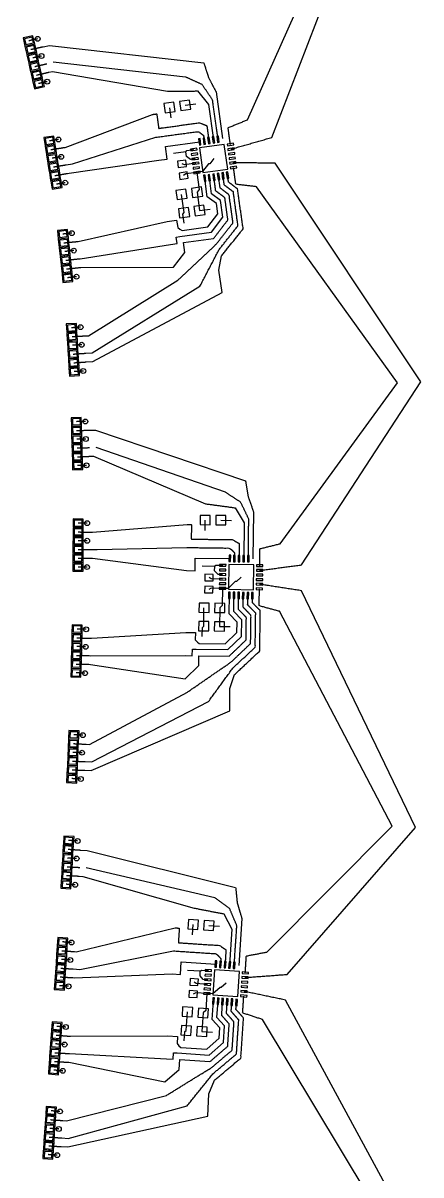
# Model space of a CAD drawing. Header units: millimetres. Extents: x 205 to 336, y 438 to 916.
# Drawn here: x 213.1 to 256.2, y 559.9 to 684.7 of the extents above; entities that cross this region are included whole.
import ezdxf

# ---------------------------------------------------------------- set-up
doc = ezdxf.new("R2010")
doc.units = ezdxf.units.MM
doc.header["$MEASUREMENT"] = 0
doc.layers.add('1_top copper', color=18, linetype='Continuous', true_color=0x000000)

msp = doc.modelspace()

# ---------------------------------------------------------------- linework, layer by layer
at = {"layer": '1_top copper'}
for p, q in [((237.4, 674.22), (245.69, 692.74)), ((240.03, 672.3), (248.15, 693.35)), ((215.26, 682.13), (215.95, 682.28)), ((215.95, 682.28), (232.67, 680.39)), ((230.7, 678.85), (216.36, 680.45)), ((215.88, 679.37), (216.27, 679.46)), ((216.27, 679.46), (228.73, 677.31)), ((217.65, 671.23), (227.12, 674.8)), ((218.44, 669.45), (227.46, 672.32)), ((217.45, 671.2), (217.65, 671.23)), ((217.75, 669.34), (218.44, 669.45)), ((218.09, 668.44), (227.79, 669.84)), ((256.19, 645.83), (240.41, 669.53)), ((217.89, 668.41), (218.09, 668.44)), ((253.66, 645.72), (238.39, 666.97)), ((219.06, 661.04), (228.71, 663.2)), ((218.86, 661.02), (219.06, 661.04)), ((219.26, 659.17), (229.05, 660.72)), ((219.06, 659.15), (219.26, 659.17)), ((219.16, 658.21), (219.36, 658.23)), ((219.36, 658.23), (229.39, 658.24)), ((220.17, 650.83), (229.84, 656.84)), ((220.59, 648.97), (232.25, 656.18)), ((220.64, 648.03), (234.66, 655.52)), ((219.77, 650.81), (220.17, 650.83)), ((219.88, 648.93), (220.59, 648.97)), ((219.94, 647.99), (220.64, 648.03)), ((240.95, 628.3), (253.66, 645.72)), ((243.27, 626), (256.19, 645.83)), ((220.25, 640.59), (220.95, 640.61)), ((220.95, 640.61), (237.19, 635.1)), ((220.33, 637.77), (220.73, 637.78)), ((220.73, 637.78), (232.84, 632.63)), ((235.02, 633.87), (221.01, 638.73)), ((220.62, 629.56), (230.87, 630.39)), ((220.42, 629.56), (220.62, 629.56)), ((220.41, 627.67), (221.12, 627.67)), ((221.12, 627.67), (230.84, 627.89)), ((220.41, 626.73), (220.61, 626.73)), ((220.61, 626.73), (230.81, 625.39)), ((255.62, 597.58), (243.24, 623.21)), ((253.08, 597.71), (240.86, 620.98)), ((220.29, 618.06), (220.49, 618.06)), ((220.49, 618.06), (230.72, 618.68)), ((220.21, 615.24), (220.41, 615.23)), ((220.24, 616.18), (220.44, 616.17)), ((220.41, 615.23), (230.66, 613.68)), ((220.44, 616.17), (230.69, 616.18)), ((220.3, 606.56), (230.9, 612.23)), ((220.48, 603.73), (235.48, 610.21)), ((220.53, 604.67), (233.19, 611.22)), ((219.91, 606.58), (220.3, 606.56)), ((219.82, 604.7), (220.53, 604.67)), ((219.78, 603.76), (220.48, 603.73)), ((239.51, 584.07), (253.08, 597.71)), ((241.71, 581.65), (255.62, 597.58)), ((219.34, 595.12), (220.03, 595.08)), ((220.03, 595.08), (236.12, 591.06)), ((233.88, 589.94), (219.93, 593.19)), ((219.17, 592.3), (219.57, 592.27)), ((219.57, 592.27), (231.64, 588.83)), ((218.86, 584.1), (229.55, 586.69)), ((218.66, 584.12), (218.86, 584.1)), ((219.24, 582.19), (229.39, 584.2)), ((218.53, 582.24), (219.24, 582.19)), ((218.67, 581.29), (229.23, 581.7)), ((218.47, 581.3), (218.67, 581.29)), ((253.03, 557.59), (241.52, 578.87)), ((250.49, 557.75), (239.03, 576.76)), ((218.04, 574.96), (218.24, 574.95)), ((218.24, 574.95), (228.79, 575.01)), ((217.91, 573.08), (218.11, 573.07)), ((218.11, 573.07), (228.63, 572.51)), ((217.85, 572.14), (218.05, 572.13)), ((218.05, 572.13), (228.46, 570.02)), ((217.81, 565.79), (228.63, 568.55)), ((217.99, 563.89), (230.86, 567.42)), ((217.41, 565.82), (217.81, 565.79)), ((217.93, 562.96), (233.09, 566.3)), ((217.23, 563), (217.93, 562.96)), ((217.29, 563.94), (217.99, 563.89))]:
    msp.add_line(p, q, dxfattribs=at)
for points in [[(214.36, 682.45), (214.16, 683.33), (213.09, 683.09), (213.28, 682.21)], [(214.21, 682.55), (214.07, 683.18), (213.24, 683), (213.38, 682.36)], [(214.57, 681.53), (214.37, 682.4), (213.3, 682.16), (213.49, 681.29)], [(214.42, 681.62), (214.27, 682.26), (213.45, 682.07), (213.59, 681.44)], [(214.77, 680.6), (214.58, 681.48), (213.5, 681.24), (213.7, 680.36)], [(214.62, 680.69), (214.48, 681.33), (213.65, 681.14), (213.8, 680.51)], [(214.98, 679.67), (214.78, 680.55), (213.71, 680.31), (213.91, 679.43)], [(214.83, 679.77), (214.69, 680.4), (213.86, 680.22), (214, 679.58)], [(215.19, 678.75), (214.99, 679.62), (213.92, 679.38), (214.12, 678.51)], [(215.04, 678.84), (214.9, 679.47), (214.07, 679.29), (214.21, 678.65)], [(215.4, 677.82), (215.2, 678.7), (214.13, 678.46), (214.32, 677.58)], [(215.25, 677.91), (215.11, 678.55), (214.28, 678.36), (214.42, 677.73)], [(231.26, 675.36), (231.13, 676.36), (230.04, 676.21), (230.17, 675.22)], [(229.58, 675.13), (229.44, 676.12), (228.35, 675.98), (228.49, 674.98)], [(216.57, 671.57), (216.42, 672.46), (215.34, 672.29), (215.48, 671.4)], [(216.42, 671.68), (216.32, 672.32), (215.48, 672.19), (215.58, 671.54)], [(216.72, 670.64), (216.57, 671.53), (215.49, 671.35), (215.63, 670.46)], [(216.57, 670.74), (216.47, 671.38), (215.63, 671.25), (215.73, 670.61)], [(232.36, 671.5), (232.27, 672.19), (232.09, 672.17), (232.19, 671.48)], [(235.26, 668.87), (234.89, 671.55), (232.22, 671.18), (232.58, 668.5)], [(232.86, 671.57), (232.76, 672.26), (232.59, 672.24), (232.68, 671.55)], [(233.35, 671.64), (233.26, 672.33), (233.08, 672.31), (233.18, 671.62)], [(233.85, 671.71), (233.75, 672.4), (233.58, 672.37), (233.67, 671.68)], [(234.34, 671.78), (234.25, 672.46), (234.07, 672.44), (234.17, 671.75)], [(235.22, 671.4), (235.91, 671.5), (235.88, 671.67), (235.19, 671.57)], [(216.87, 669.7), (216.72, 670.59), (215.64, 670.41), (215.78, 669.53)], [(216.72, 669.8), (216.62, 670.44), (215.78, 670.31), (215.88, 669.67)], [(231.25, 670.86), (231.94, 670.95), (231.92, 671.13), (231.23, 671.03)], [(231.32, 670.36), (232.01, 670.46), (231.99, 670.63), (231.3, 670.54)], [(231.39, 669.87), (232.08, 669.96), (232.05, 670.14), (231.37, 670.04)], [(235.28, 670.91), (235.97, 671), (235.95, 671.17), (235.26, 671.08)], [(235.35, 670.41), (236.04, 670.5), (236.02, 670.68), (235.33, 670.58)], [(235.42, 669.92), (236.11, 670.01), (236.08, 670.18), (235.4, 670.09)], [(217.02, 668.76), (216.87, 669.65), (215.79, 669.48), (215.93, 668.59)], [(216.87, 668.86), (216.77, 669.51), (215.93, 669.37), (216.03, 668.73)], [(230.8, 669.17), (230.71, 669.86), (229.81, 669.74), (229.91, 669.05)], [(231.46, 669.37), (232.15, 669.47), (232.12, 669.64), (231.43, 669.55)], [(231.52, 668.88), (232.21, 668.97), (232.19, 669.14), (231.5, 669.05)], [(235.49, 669.42), (236.18, 669.51), (236.15, 669.69), (235.46, 669.59)], [(235.56, 668.92), (236.24, 669.02), (236.22, 669.19), (235.53, 669.1)], [(217.16, 667.82), (217.02, 668.71), (215.94, 668.54), (216.08, 667.65)], [(217.02, 667.93), (216.92, 668.57), (216.08, 668.43), (216.18, 667.79)], [(217.31, 666.88), (217.17, 667.77), (216.09, 667.6), (216.23, 666.71)], [(217.17, 666.99), (217.07, 667.63), (216.23, 667.5), (216.33, 666.85)], [(230.98, 667.88), (230.88, 668.57), (229.99, 668.45), (230.09, 667.76)], [(231.59, 668.38), (232.28, 668.48), (232.26, 668.65), (231.57, 668.56)], [(232.9, 667.54), (232.81, 668.23), (232.64, 668.21), (232.73, 667.52)], [(233.4, 667.61), (233.3, 668.3), (233.13, 668.27), (233.23, 667.59)], [(233.89, 667.68), (233.8, 668.37), (233.63, 668.34), (233.72, 667.65)], [(234.39, 667.75), (234.3, 668.43), (234.12, 668.41), (234.22, 667.72)], [(234.89, 667.81), (234.79, 668.5), (234.62, 668.48), (234.71, 667.79)], [(235.38, 667.88), (235.29, 668.57), (235.11, 668.55), (235.21, 667.86)], [(230.87, 665.72), (230.73, 666.71), (229.64, 666.56), (229.78, 665.57)], [(232.55, 665.95), (232.42, 666.94), (231.33, 666.79), (231.46, 665.8)], [(231.14, 663.74), (231, 664.73), (229.92, 664.58), (230.05, 663.59)], [(232.82, 663.97), (232.69, 664.96), (231.6, 664.81), (231.74, 663.82)], [(218, 661.45), (217.91, 662.34), (216.81, 662.23), (216.91, 661.33)], [(218.1, 660.5), (218.01, 661.4), (216.91, 661.28), (217.01, 660.39)], [(217.86, 661.56), (217.8, 662.21), (216.95, 662.12), (217.02, 661.47)], [(218.2, 659.56), (218.11, 660.45), (217.01, 660.34), (217.11, 659.44)], [(217.96, 660.61), (217.9, 661.26), (217.05, 661.17), (217.12, 660.53)], [(218.06, 659.67), (218, 660.32), (217.15, 660.23), (217.22, 659.58)], [(218.3, 658.61), (218.21, 659.51), (217.11, 659.39), (217.21, 658.5)], [(218.16, 658.72), (218.1, 659.37), (217.25, 659.28), (217.32, 658.64)], [(218.4, 657.67), (218.31, 658.56), (217.21, 658.45), (217.31, 657.55)], [(218.5, 656.72), (218.41, 657.62), (217.31, 657.5), (217.41, 656.61)], [(218.26, 657.78), (218.19, 658.43), (217.35, 658.34), (217.42, 657.69)], [(218.36, 656.83), (218.29, 657.48), (217.45, 657.39), (217.52, 656.75)], [(218.92, 651.27), (218.87, 652.17), (217.77, 652.1), (217.83, 651.21)], [(218.79, 651.39), (218.75, 652.04), (217.9, 651.99), (217.94, 651.34)], [(218.98, 650.32), (218.93, 651.22), (217.83, 651.16), (217.88, 650.26)], [(219.04, 649.38), (218.99, 650.27), (217.89, 650.21), (217.94, 649.31)], [(218.85, 650.44), (218.81, 651.09), (217.96, 651.04), (218, 650.39)], [(218.91, 649.49), (218.87, 650.14), (218.02, 650.09), (218.06, 649.44)], [(219.1, 648.43), (219.04, 649.33), (217.94, 649.26), (218, 648.36)], [(218.97, 648.54), (218.93, 649.19), (218.08, 649.14), (218.12, 648.49)], [(219.16, 647.48), (219.1, 648.38), (218, 648.31), (218.06, 647.41)], [(219.02, 647.6), (218.98, 648.25), (218.13, 648.19), (218.17, 647.55)], [(219.21, 646.53), (219.16, 647.43), (218.06, 647.36), (218.11, 646.46)], [(219.08, 646.65), (219.04, 647.3), (218.19, 647.25), (218.23, 646.6)], [(219.43, 641.08), (219.4, 641.98), (218.3, 641.95), (218.33, 641.05)], [(219.3, 641.2), (219.28, 641.85), (218.43, 641.83), (218.45, 641.18)], [(219.45, 640.13), (219.43, 641.03), (218.33, 641), (218.35, 640.1)], [(219.48, 639.18), (219.45, 640.08), (218.35, 640.05), (218.38, 639.15)], [(219.32, 640.25), (219.31, 640.9), (218.46, 640.88), (218.47, 640.23)], [(219.5, 638.23), (219.48, 639.13), (218.38, 639.1), (218.4, 638.2)], [(219.35, 639.3), (219.33, 639.95), (218.48, 639.93), (218.5, 639.28)], [(219.37, 638.35), (219.36, 639), (218.51, 638.98), (218.53, 638.33)], [(219.53, 637.28), (219.5, 638.18), (218.4, 638.15), (218.43, 637.25)], [(219.4, 637.4), (219.38, 638.05), (218.53, 638.03), (218.55, 637.38)], [(219.55, 636.33), (219.53, 637.23), (218.43, 637.2), (218.45, 636.3)], [(219.43, 636.45), (219.41, 637.1), (218.56, 637.08), (218.58, 636.43)], [(233.36, 630.36), (233.37, 631.36), (232.27, 631.37), (232.26, 630.37)], [(235.06, 630.34), (235.07, 631.34), (233.97, 631.35), (233.96, 630.35)], [(219.61, 630.07), (219.61, 630.97), (218.51, 630.98), (218.51, 630.08)], [(219.48, 630.2), (219.49, 630.85), (218.64, 630.85), (218.63, 630.2)], [(219.6, 628.17), (219.61, 629.07), (218.51, 629.08), (218.5, 628.18)], [(219.61, 629.12), (219.61, 630.02), (218.51, 630.03), (218.51, 629.13)], [(219.48, 629.25), (219.48, 629.9), (218.63, 629.9), (218.63, 629.25)], [(219.48, 628.3), (219.48, 628.95), (218.63, 628.95), (218.63, 628.3)], [(219.6, 627.22), (219.6, 628.12), (218.5, 628.13), (218.5, 627.23)], [(219.48, 627.35), (219.48, 628), (218.63, 628), (218.63, 627.35)], [(219.6, 626.27), (219.6, 627.17), (218.5, 627.18), (218.5, 626.28)], [(219.47, 626.4), (219.48, 627.05), (218.63, 627.05), (218.62, 626.4)], [(235.57, 626.36), (235.58, 627.05), (235.4, 627.05), (235.39, 626.36)], [(236.07, 626.35), (236.08, 627.04), (235.9, 627.05), (235.89, 626.35)], [(236.57, 626.34), (236.58, 627.04), (236.4, 627.04), (236.39, 626.35)], [(237.07, 626.34), (237.08, 627.03), (236.9, 627.03), (236.89, 626.34)], [(237.57, 626.33), (237.58, 627.03), (237.4, 627.03), (237.39, 626.33)], [(219.6, 625.32), (219.6, 626.22), (218.5, 626.23), (218.5, 625.33)], [(219.47, 625.45), (219.47, 626.1), (218.62, 626.1), (218.62, 625.45)], [(234.37, 625.38), (235.07, 625.37), (235.07, 625.55), (234.37, 625.56)], [(234.38, 625.88), (235.07, 625.87), (235.08, 626.05), (234.38, 626.06)], [(238.04, 623.32), (238.08, 626.02), (235.38, 626.06), (235.34, 623.36)], [(238.37, 625.33), (239.07, 625.32), (239.07, 625.5), (238.37, 625.51)], [(238.38, 625.83), (239.07, 625.82), (239.08, 626), (238.38, 626.01)], [(233.68, 624.28), (233.69, 624.98), (232.79, 624.99), (232.78, 624.29)], [(234.35, 623.88), (235.05, 623.87), (235.05, 624.05), (234.36, 624.06)], [(234.36, 624.38), (235.05, 624.37), (235.06, 624.55), (234.36, 624.56)], [(234.37, 624.88), (235.06, 624.87), (235.06, 625.05), (234.37, 625.06)], [(238.35, 623.83), (239.05, 623.82), (239.05, 624), (238.36, 624.01)], [(238.36, 624.33), (239.05, 624.32), (239.06, 624.5), (238.36, 624.51)], [(238.37, 624.83), (239.06, 624.82), (239.06, 625), (238.37, 625.01)], [(233.66, 622.98), (233.67, 623.68), (232.77, 623.69), (232.76, 622.99)], [(234.35, 623.38), (235.04, 623.37), (235.04, 623.55), (234.35, 623.56)], [(235.52, 622.36), (235.53, 623.05), (235.35, 623.05), (235.34, 622.36)], [(236.02, 622.35), (236.03, 623.05), (235.85, 623.05), (235.84, 622.35)], [(236.52, 622.34), (236.53, 623.04), (236.35, 623.04), (236.34, 622.35)], [(237.02, 622.34), (237.03, 623.03), (236.85, 623.03), (236.84, 622.34)], [(237.52, 622.33), (237.53, 623.03), (237.35, 623.03), (237.34, 622.33)], [(238.02, 622.32), (238.03, 623.02), (237.85, 623.02), (237.84, 622.33)], [(238.35, 623.33), (239.04, 623.32), (239.04, 623.5), (238.35, 623.51)], [(233.24, 620.86), (233.25, 621.86), (232.15, 621.87), (232.14, 620.87)], [(234.94, 620.84), (234.95, 621.84), (233.85, 621.85), (233.84, 620.85)], [(219.49, 618.59), (219.51, 619.49), (218.41, 619.52), (218.39, 618.62)], [(219.37, 618.72), (219.38, 619.37), (218.53, 619.39), (218.52, 618.74)], [(233.21, 618.86), (233.22, 619.86), (232.12, 619.87), (232.11, 618.87)], [(234.91, 618.84), (234.92, 619.84), (233.82, 619.85), (233.81, 618.85)], [(219.44, 616.69), (219.46, 617.59), (218.36, 617.62), (218.34, 616.72)], [(219.46, 617.64), (219.49, 618.54), (218.39, 618.57), (218.36, 617.67)], [(219.34, 617.77), (219.36, 618.42), (218.51, 618.44), (218.49, 617.79)], [(219.41, 615.75), (219.44, 616.64), (218.34, 616.67), (218.31, 615.77)], [(219.29, 615.87), (219.31, 616.52), (218.46, 616.54), (218.44, 615.9)], [(219.32, 616.82), (219.33, 617.47), (218.48, 617.49), (218.47, 616.84)], [(219.39, 614.8), (219.41, 615.7), (218.31, 615.72), (218.29, 614.82)], [(219.27, 614.92), (219.28, 615.57), (218.43, 615.6), (218.42, 614.95)], [(219.36, 613.85), (219.39, 614.75), (218.29, 614.77), (218.26, 613.87)], [(219.24, 613.97), (219.26, 614.62), (218.41, 614.65), (218.39, 614)], [(219.12, 607.13), (219.16, 608.03), (218.06, 608.07), (218.02, 607.18)], [(219, 607.26), (219.03, 607.91), (218.18, 607.94), (218.15, 607.3)], [(219.07, 606.18), (219.11, 607.08), (218.02, 607.13), (217.98, 606.23)], [(218.96, 606.31), (218.98, 606.96), (218.13, 607), (218.11, 606.35)], [(218.99, 604.28), (219.03, 605.18), (217.93, 605.23), (217.89, 604.33)], [(219.03, 605.23), (219.07, 606.13), (217.97, 606.18), (217.93, 605.28)], [(218.91, 605.36), (218.94, 606.01), (218.09, 606.05), (218.06, 605.4)], [(218.95, 603.33), (218.99, 604.23), (217.89, 604.28), (217.85, 603.38)], [(218.83, 603.46), (218.86, 604.11), (218.01, 604.15), (217.98, 603.5)], [(218.87, 604.41), (218.9, 605.06), (218.05, 605.1), (218.02, 604.45)], [(218.91, 602.38), (218.95, 603.28), (217.85, 603.33), (217.81, 602.43)], [(218.79, 602.51), (218.82, 603.16), (217.97, 603.2), (217.94, 602.55)], [(218.55, 595.67), (218.61, 596.57), (217.51, 596.64), (217.46, 595.74)], [(218.44, 595.81), (218.47, 596.46), (217.63, 596.5), (217.59, 595.86)], [(218.5, 594.73), (218.55, 595.62), (217.45, 595.69), (217.4, 594.79)], [(218.38, 594.86), (218.42, 595.51), (217.57, 595.56), (217.53, 594.91)], [(218.44, 593.78), (218.5, 594.68), (217.4, 594.74), (217.35, 593.84)], [(218.33, 593.91), (218.36, 594.56), (217.52, 594.61), (217.48, 593.96)], [(218.33, 591.88), (218.39, 592.78), (217.29, 592.84), (217.24, 591.94)], [(218.39, 592.83), (218.44, 593.73), (217.34, 593.79), (217.29, 592.89)], [(218.22, 592.01), (218.25, 592.66), (217.41, 592.71), (217.37, 592.06)], [(218.27, 592.96), (218.31, 593.61), (217.46, 593.66), (217.42, 593.01)], [(218.28, 590.93), (218.33, 591.83), (217.23, 591.89), (217.18, 591)], [(218.16, 591.06), (218.2, 591.71), (217.35, 591.76), (217.31, 591.11)], [(232.04, 586.53), (232.1, 587.53), (231, 587.6), (230.94, 586.6)], [(233.73, 586.42), (233.8, 587.41), (232.7, 587.49), (232.63, 586.49)], [(217.88, 584.68), (217.94, 585.58), (216.84, 585.65), (216.78, 584.75)], [(217.76, 584.82), (217.81, 585.46), (216.96, 585.52), (216.92, 584.87)], [(217.82, 583.73), (217.88, 584.63), (216.78, 584.7), (216.72, 583.81)], [(217.7, 583.87), (217.74, 584.52), (216.9, 584.57), (216.85, 583.92)], [(217.69, 581.84), (217.75, 582.74), (216.66, 582.81), (216.6, 581.91)], [(217.76, 582.79), (217.82, 583.68), (216.72, 583.76), (216.66, 582.86)], [(217.64, 582.92), (217.68, 583.57), (216.83, 583.62), (216.79, 582.98)], [(234.03, 582.42), (234.08, 583.11), (233.9, 583.12), (233.86, 582.43)], [(234.53, 582.38), (234.58, 583.08), (234.4, 583.09), (234.36, 582.39)], [(235.03, 582.35), (235.08, 583.04), (234.9, 583.06), (234.86, 582.36)], [(235.53, 582.32), (235.58, 583.01), (235.4, 583.02), (235.36, 582.33)], [(236.03, 582.28), (236.07, 582.98), (235.9, 582.99), (235.85, 582.3)], [(217.63, 580.89), (217.69, 581.79), (216.59, 581.86), (216.53, 580.96)], [(217.52, 581.02), (217.56, 581.67), (216.71, 581.73), (216.67, 581.08)], [(217.58, 581.97), (217.62, 582.62), (216.77, 582.68), (216.73, 582.03)], [(232.79, 581.51), (233.48, 581.46), (233.49, 581.63), (232.8, 581.68)], [(232.82, 582), (233.51, 581.96), (233.52, 582.13), (232.83, 582.18)], [(236.34, 579.26), (236.52, 581.95), (233.83, 582.13), (233.65, 579.43)], [(236.81, 581.74), (237.5, 581.7), (237.52, 581.87), (236.82, 581.92)], [(217.57, 579.94), (217.63, 580.84), (216.53, 580.91), (216.47, 580.01)], [(217.45, 580.08), (217.5, 580.72), (216.65, 580.78), (216.61, 580.13)], [(232.04, 580.44), (232.08, 581.14), (231.18, 581.2), (231.14, 580.5)], [(232.72, 580.51), (233.41, 580.46), (233.43, 580.64), (232.73, 580.68)], [(232.75, 581.01), (233.45, 580.96), (233.46, 581.14), (232.76, 581.18)], [(236.71, 580.25), (237.41, 580.2), (237.42, 580.37), (236.72, 580.42)], [(236.74, 580.74), (237.44, 580.7), (237.45, 580.87), (236.76, 580.92)], [(236.78, 581.24), (237.47, 581.2), (237.48, 581.37), (236.79, 581.42)], [(231.95, 579.14), (232, 579.84), (231.1, 579.9), (231.05, 579.2)], [(232.65, 579.51), (233.35, 579.46), (233.36, 579.64), (232.67, 579.68)], [(232.69, 580.01), (233.38, 579.96), (233.39, 580.14), (232.7, 580.18)], [(233.77, 578.42), (233.82, 579.12), (233.64, 579.13), (233.6, 578.44)], [(234.27, 578.39), (234.32, 579.09), (234.14, 579.1), (234.1, 578.4)], [(234.77, 578.36), (234.81, 579.05), (234.64, 579.06), (234.59, 578.37)], [(235.27, 578.33), (235.31, 579.02), (235.14, 579.03), (235.09, 578.34)], [(235.77, 578.29), (235.81, 578.99), (235.64, 579), (235.59, 578.3)], [(236.27, 578.26), (236.31, 578.95), (236.14, 578.97), (236.09, 578.27)], [(236.65, 579.25), (237.34, 579.2), (237.35, 579.38), (236.66, 579.42)], [(236.68, 579.75), (237.37, 579.7), (237.38, 579.88), (236.69, 579.92)], [(231.41, 577.05), (231.48, 578.05), (230.38, 578.12), (230.32, 577.12)], [(233.11, 576.94), (233.18, 577.93), (232.08, 578.01), (232.01, 577.01)], [(217.27, 575.53), (217.33, 576.43), (216.23, 576.5), (216.17, 575.61)], [(217.2, 574.58), (217.26, 575.48), (216.17, 575.56), (216.1, 574.66)], [(217.08, 574.71), (217.13, 575.36), (216.28, 575.42), (216.24, 574.77)], [(217.15, 575.66), (217.2, 576.31), (216.35, 576.37), (216.3, 575.72)], [(231.28, 575.05), (231.35, 576.05), (230.25, 576.12), (230.18, 575.12)], [(232.98, 574.94), (233.04, 575.94), (231.95, 576.01), (231.88, 575.01)], [(217.14, 573.63), (217.2, 574.53), (216.1, 574.61), (216.04, 573.71)], [(217.02, 573.77), (217.06, 574.42), (216.22, 574.47), (216.17, 573.83)], [(217, 571.74), (217.07, 572.64), (215.97, 572.71), (215.91, 571.81)], [(217.07, 572.69), (217.13, 573.58), (216.03, 573.66), (215.97, 572.76)], [(216.95, 572.82), (217, 573.47), (216.15, 573.53), (216.11, 572.88)], [(216.94, 570.79), (217, 571.69), (215.9, 571.76), (215.84, 570.87)], [(216.82, 570.92), (216.87, 571.57), (216.02, 571.63), (215.97, 570.98)], [(216.89, 571.87), (216.93, 572.52), (216.09, 572.58), (216.04, 571.93)], [(216.64, 566.39), (216.7, 567.28), (215.6, 567.36), (215.54, 566.46)], [(216.52, 566.52), (216.56, 567.17), (215.72, 567.22), (215.67, 566.57)], [(216.51, 564.49), (216.57, 565.39), (215.47, 565.46), (215.41, 564.56)], [(216.57, 565.44), (216.63, 566.34), (215.54, 566.41), (215.48, 565.51)], [(216.39, 564.62), (216.44, 565.27), (215.59, 565.33), (215.55, 564.68)], [(216.46, 565.57), (216.5, 566.22), (215.65, 566.28), (215.61, 565.63)], [(216.45, 563.54), (216.51, 564.44), (215.41, 564.51), (215.35, 563.61)], [(216.33, 563.67), (216.38, 564.32), (215.53, 564.38), (215.48, 563.73)], [(216.39, 562.59), (216.45, 563.49), (215.35, 563.56), (215.29, 562.67)], [(216.27, 562.73), (216.31, 563.38), (215.46, 563.43), (215.42, 562.78)], [(216.32, 561.65), (216.38, 562.54), (215.28, 562.62), (215.23, 561.72)], [(216.21, 561.78), (216.25, 562.43), (215.4, 562.48), (215.36, 561.83)]]:
    msp.add_lwpolyline(points, close=True, dxfattribs=at)
for points in [[(231.98, 677.34), (233.19, 675.88), (233.71, 672.04)], [(234.01, 677.23), (234.7, 672.18)], [(228.95, 675.53), (229.1, 674.44)], [(230.65, 675.79), (231.79, 675.94)], [(228.7, 669.97), (228.51, 671.33), (232.23, 671.84)], [(230.74, 670.75), (229.37, 670.56)], [(233.74, 670.03), (233.31, 669.46), (233.19, 669.45), (232.54, 668.6), (231.93, 668.52), (230.71, 668.35), (230.48, 668.17)], [(231.72, 670), (231.23, 669.93), (230.8, 670.25), (230.74, 670.75), (230.84, 670.89), (231.59, 670.99)], [(227.79, 669.84), (228.7, 669.97)], [(231.79, 669.51), (230.58, 669.34), (230.31, 669.45)], [(229.73, 663.34), (229.84, 662.55), (230.09, 662.36), (230.31, 662.24), (233.11, 662.62), (234.18, 664.03), (234.03, 665.14), (233.04, 665.89), (232.77, 667.87)], [(230.07, 661.58), (233.49, 662.04), (234.73, 663.68), (234.49, 665.46), (233.5, 666.21), (233.27, 667.94)], [(231.93, 668.52), (232.18, 666.68), (231.94, 666.37), (232.21, 664.39), (233.35, 664.55)], [(234.43, 666.84), (234.26, 668.08)], [(230.53, 663.03), (230.4, 663.99), (230.53, 664.16), (230.26, 666.14)], [(228.71, 663.2), (229.73, 663.34)], [(229.05, 660.72), (229.77, 660.82), (229.67, 661.52)], [(229.67, 661.52), (230.07, 661.58)], [(230.47, 660.92), (233.73, 661.36)], [(229.39, 658.24), (230.62, 659.86), (230.47, 660.92)], [(234.31, 657.92), (234.6, 659.47)], [(234.66, 655.52), (234.31, 657.92)], [(236.06, 632.19), (237.04, 630.56), (236.99, 626.69)], [(238.05, 631.77), (237.99, 626.67)], [(232.79, 630.84), (232.78, 629.74)], [(234.51, 630.84), (235.66, 630.83)], [(231.72, 625.38), (231.74, 626.75), (235.49, 626.71)], [(230.81, 625.39), (231.72, 625.38)], [(233.85, 625.85), (232.48, 625.87)], [(234.71, 624.96), (234.21, 624.97), (233.84, 625.35), (233.85, 625.85), (233.98, 625.97), (234.73, 625.96)], [(236.71, 624.69), (236.2, 624.2), (236.08, 624.2), (235.32, 623.46), (234.7, 623.46), (233.47, 623.48), (233.22, 623.33)], [(234.71, 624.46), (233.48, 624.48), (233.24, 624.63)], [(231.76, 618.67), (231.75, 617.88), (231.97, 617.65), (232.17, 617.5), (234.99, 617.46), (236.26, 618.69), (236.27, 619.82), (235.41, 620.71), (235.44, 622.71)], [(231.84, 616.88), (235.29, 616.83), (236.75, 618.26), (236.78, 620.06), (235.91, 620.95), (235.94, 622.7)], [(234.7, 623.46), (234.67, 621.62), (234.39, 621.34), (234.37, 619.34), (235.52, 619.33)], [(236.92, 621.44), (236.94, 622.69)], [(232.5, 618.24), (232.52, 619.22), (232.67, 619.37), (232.69, 621.37)], [(230.72, 618.68), (231.76, 618.67)], [(230.69, 616.18), (231.42, 616.17), (231.43, 616.88)], [(231.43, 616.88), (231.84, 616.88)], [(230.66, 613.68), (232.12, 615.1), (232.13, 616.16)], [(232.13, 616.16), (235.42, 616.12)], [(235.48, 612.63), (236, 614.12)], [(235.48, 610.21), (235.48, 612.63)], [(234.83, 588.21), (235.72, 586.54), (235.47, 582.67)], [(236.8, 587.69), (236.46, 582.6)], [(231.49, 587.04), (231.42, 585.94)], [(233.22, 586.95), (234.36, 586.88)], [(230.14, 581.64), (230.23, 583.01), (233.97, 582.77)], [(229.23, 581.7), (230.14, 581.64)], [(232.29, 582), (230.92, 582.09)], [(233.11, 581.07), (232.61, 581.1), (232.26, 581.5), (232.29, 582), (232.42, 582.12), (233.17, 582.07)], [(235.09, 580.69), (234.55, 580.22), (234.43, 580.23), (233.63, 579.53), (233.01, 579.57), (231.79, 579.65), (231.53, 579.52)], [(233.07, 580.57), (231.85, 580.65), (231.61, 580.82)], [(233.01, 579.57), (232.89, 577.73), (232.59, 577.47), (232.46, 575.48), (233.61, 575.4)], [(229.82, 574.94), (229.77, 574.15), (229.98, 573.91), (230.17, 573.75), (232.99, 573.56), (234.32, 574.73), (234.39, 575.85), (233.58, 576.78), (233.71, 578.78)], [(229.8, 573.15), (233.25, 572.92), (234.79, 574.27), (234.91, 576.07), (234.09, 577), (234.21, 578.74)], [(235.12, 577.43), (235.2, 578.68)], [(230.54, 574.47), (230.61, 575.45), (230.77, 575.59), (230.9, 577.58)], [(228.79, 575.01), (229.82, 574.94)], [(228.63, 572.51), (229.36, 572.47), (229.4, 573.17)], [(229.4, 573.17), (229.8, 573.15)], [(228.46, 570.02), (229.99, 571.36), (230.06, 572.42)], [(230.06, 572.42), (233.34, 572.2)], [(233.22, 568.71), (233.82, 570.18)], [(233.09, 566.3), (233.22, 568.71)]]:
    msp.add_lwpolyline(points, dxfattribs=at)
for centre in [(214.67, 682.99), (215.09, 681.13), (215.71, 678.35), (216.92, 672.09), (217.21, 670.21), (217.66, 667.4), (218.38, 661.94), (218.58, 660.05), (218.88, 657.22), (219.32, 651.75), (219.44, 649.85), (219.61, 647.01), (219.84, 641.54), (219.89, 639.64), (219.97, 636.79), (220.03, 630.52), (220.03, 628.62), (220.02, 625.77), (219.92, 619.03), (219.87, 617.13), (219.8, 614.28), (219.56, 607.56), (219.48, 605.66), (219.35, 602.81), (219, 596.1), (218.89, 594.2), (218.73, 591.36), (218.33, 585.1), (218.21, 583.21), (218.02, 580.36), (217.72, 575.95), (217.59, 574.05), (217.39, 571.21), (217.09, 566.81), (216.97, 564.91), (216.78, 562.07)]:
    msp.add_circle(centre, 0.264, dxfattribs=at)
for points, knots in [([(214.67, 682.99), (214.66, 682.98), (214.65, 682.98), (214.19, 682.88), (213.72, 682.77)], [0, 0, 0, 0.0353553, 0.0353553, 0.9853553, 0.9853553, 0.9853553]), ([(215.09, 681.13), (215.08, 681.13), (215.07, 681.13), (214.6, 681.02), (214.14, 680.92)], [0, 0, 0, 0.0353553, 0.0353553, 0.9853553, 0.9853553, 0.9853553]), ([(232.67, 680.39), (232.92, 679.6), (233.18, 678.8), (233.59, 678.01), (234.01, 677.23)], [3.998617, 3.998617, 3.998617, 5.91041, 5.91041, 8.189625, 8.189625, 8.189625]), ([(215.71, 678.35), (215.7, 678.35), (215.69, 678.35), (215.23, 678.24), (214.76, 678.14)], [0, 0, 0, 0.0353553, 0.0353553, 0.9853553, 0.9853553, 0.9853553]), ([(234.21, 672.11), (233.92, 674.24), (233.62, 676.37), (233.05, 677.21), (232.48, 678.04)], [-7.159361, -7.159361, -7.159361, -3.284361, -3.284361, -1.710098, -1.710098, -1.710098]), ([(227.12, 674.8), (227.35, 674.83), (227.57, 674.86), (227.68, 674.08), (227.79, 673.29), (229.99, 673.59), (232.2, 673.9), (232.6, 673.74), (233, 673.58), (233.11, 672.78), (233.22, 671.97)], [3.998617, 3.998617, 3.998617, 4.460667, 4.460667, 5.585667, 5.585667, 10.035667, 10.035667, 11.096327, 11.096327, 12.721327, 12.721327, 12.721327]), ([(235.55, 671.54), (235.42, 672.45), (235.3, 673.37), (236.35, 673.79), (237.4, 674.22)], [0, 0, 0, 1.5, 1.5, 2.374258, 2.374258, 2.374258]), ([(227.46, 672.32), (229.77, 672.64), (232.07, 672.95), (232.36, 672.74), (232.64, 672.52), (232.68, 672.21), (232.72, 671.91)], [3.998617, 3.998617, 3.998617, 8.015298, 8.015298, 8.722405, 8.722405, 9.347405, 9.347405, 9.347405]), ([(216.92, 672.09), (216.9, 672.08), (216.89, 672.08), (216.42, 672.01), (215.95, 671.93)], [0, 0, 0, 0.0353553, 0.0353553, 0.9853553, 0.9853553, 0.9853553]), ([(217.21, 670.21), (217.2, 670.21), (217.19, 670.21), (216.72, 670.13), (216.25, 670.06)], [0, 0, 0, 0.0353553, 0.0353553, 0.9853553, 0.9853553, 0.9853553]), ([(238.39, 666.97), (237.27, 667.1), (236.14, 667.23), (236.01, 668.14), (235.89, 669.06)], [4.374258, 4.374258, 4.374258, 5.248517, 5.248517, 6.748517, 6.748517, 6.748517]), ([(233.73, 661.36), (234.5, 662.37), (235.28, 663.37), (235.11, 664.57), (234.95, 665.78), (234.46, 666.15), (233.96, 666.52), (233.86, 667.27), (233.76, 668.01)], [10.382426, 10.382426, 10.382426, 12.910394, 12.910394, 15.335394, 15.335394, 16.572831, 16.572831, 18.072831, 18.072831, 18.072831]), ([(234.31, 660.14), (235.34, 661.44), (236.37, 662.74), (236.12, 664.57), (235.87, 666.41), (235.38, 666.78), (234.89, 667.15), (234.82, 667.65), (234.75, 668.15)], [7.938427, 7.938427, 7.938427, 11.262581, 11.262581, 14.962581, 14.962581, 16.200018, 16.200018, 17.200018, 17.200018, 17.200018]), ([(234.6, 659.47), (235.76, 660.94), (236.92, 662.41), (236.63, 664.57), (236.33, 666.72), (235.84, 667.1), (235.35, 667.47), (235.3, 667.84), (235.25, 668.21)], [8.000103, 8.000103, 8.000103, 11.748436, 11.748436, 16.098436, 16.098436, 17.335872, 17.335872, 18.085872, 18.085872, 18.085872]), ([(217.66, 667.4), (217.65, 667.39), (217.64, 667.39), (217.17, 667.32), (216.7, 667.24)], [0, 0, 0, 0.0353553, 0.0353553, 0.9853553, 0.9853553, 0.9853553]), ([(229.84, 656.84), (231.93, 658.79), (234.02, 660.75), (234.92, 661.9), (235.83, 663.06), (235.62, 664.57), (235.41, 666.09), (234.92, 666.47), (234.43, 666.84)], [3.998617, 3.998617, 3.998617, 8.800432, 8.800432, 11.732018, 11.732018, 14.794518, 14.794518, 16.031954, 16.031954, 16.031954]), ([(218.38, 661.94), (218.37, 661.94), (218.35, 661.94), (217.88, 661.89), (217.41, 661.84)], [0, 0, 0, 0.0353553, 0.0353553, 0.9853553, 0.9853553, 0.9853553]), ([(218.58, 660.05), (218.56, 660.05), (218.55, 660.05), (218.08, 660), (217.61, 659.95)], [0, 0, 0, 0.0353553, 0.0353553, 0.9853553, 0.9853553, 0.9853553]), ([(218.88, 657.22), (218.86, 657.21), (218.85, 657.21), (218.38, 657.16), (217.91, 657.11)], [0, 0, 0, 0.0353553, 0.0353553, 0.9853553, 0.9853553, 0.9853553]), ([(219.32, 651.75), (219.31, 651.75), (219.3, 651.75), (218.82, 651.72), (218.35, 651.69)], [0, 0, 0, 0.0353553, 0.0353553, 0.9853553, 0.9853553, 0.9853553]), ([(219.44, 649.85), (219.42, 649.85), (219.41, 649.85), (218.94, 649.82), (218.46, 649.79)], [0, 0, 0, 0.0353553, 0.0353553, 0.9853553, 0.9853553, 0.9853553]), ([(219.61, 647.01), (219.6, 647.01), (219.58, 647), (219.11, 646.98), (218.64, 646.95)], [0, 0, 0, 0.0353553, 0.0353553, 0.9853553, 0.9853553, 0.9853553]), ([(219.84, 641.54), (219.83, 641.54), (219.82, 641.54), (219.34, 641.53), (218.87, 641.52)], [0, 0, 0, 0.0353553, 0.0353553, 0.9853553, 0.9853553, 0.9853553]), ([(219.89, 639.64), (219.88, 639.64), (219.87, 639.64), (219.39, 639.63), (218.92, 639.62)], [0, 0, 0, 0.0353553, 0.0353553, 0.9853553, 0.9853553, 0.9853553]), ([(219.97, 636.79), (219.95, 636.79), (219.94, 636.79), (219.47, 636.78), (218.99, 636.77)], [0, 0, 0, 0.0353553, 0.0353553, 0.9853553, 0.9853553, 0.9853553]), ([(237.19, 635.1), (237.33, 634.27), (237.46, 633.45), (237.75, 632.61), (238.05, 631.77)], [3.998617, 3.998617, 3.998617, 5.91041, 5.91041, 8.189625, 8.189625, 8.189625]), ([(237.49, 626.68), (237.51, 628.83), (237.54, 630.98), (237.1, 631.89), (236.66, 632.8)], [-7.159361, -7.159361, -7.159361, -3.284361, -3.284361, -1.710098, -1.710098, -1.710098]), ([(220.03, 630.52), (220.02, 630.52), (220.01, 630.52), (219.53, 630.52), (219.06, 630.52)], [0, 0, 0, 0.0353553, 0.0353553, 0.9853553, 0.9853553, 0.9853553]), ([(230.87, 630.39), (231.1, 630.39), (231.33, 630.38), (231.32, 629.59), (231.31, 628.8), (233.54, 628.77), (235.76, 628.74), (236.14, 628.53), (236.51, 628.32), (236.5, 627.5), (236.49, 626.69)], [3.998617, 3.998617, 3.998617, 4.460667, 4.460667, 5.585667, 5.585667, 10.035667, 10.035667, 11.096327, 11.096327, 12.721327, 12.721327, 12.721327]), ([(220.03, 628.62), (220.02, 628.62), (220.01, 628.62), (219.53, 628.62), (219.06, 628.62)], [0, 0, 0, 0.0353553, 0.0353553, 0.9853553, 0.9853553, 0.9853553]), ([(230.84, 627.89), (233.17, 627.86), (235.5, 627.83), (235.75, 627.58), (235.99, 627.32), (235.99, 627.01), (235.99, 626.7)], [3.998617, 3.998617, 3.998617, 8.015298, 8.015298, 8.722405, 8.722405, 9.347405, 9.347405, 9.347405]), ([(238.73, 625.91), (238.74, 626.84), (238.75, 627.76), (239.85, 628.03), (240.95, 628.3)], [0, 0, 0, 1.5, 1.5, 2.374258, 2.374258, 2.374258]), ([(220.02, 625.77), (220.01, 625.77), (220, 625.77), (219.52, 625.77), (219.05, 625.77)], [0, 0, 0, 0.0353553, 0.0353553, 0.9853553, 0.9853553, 0.9853553]), ([(235.42, 616.12), (236.33, 617), (237.25, 617.88), (237.26, 619.09), (237.28, 620.31), (236.85, 620.75), (236.42, 621.19), (236.43, 621.94), (236.44, 622.69)], [10.382426, 10.382426, 10.382426, 12.910394, 12.910394, 15.335394, 15.335394, 16.572831, 16.572831, 18.072831, 18.072831, 18.072831]), ([(235.81, 614.82), (237.02, 615.96), (238.24, 617.09), (238.26, 618.94), (238.29, 620.79), (237.85, 621.24), (237.42, 621.68), (237.43, 622.18), (237.44, 622.68)], [7.938427, 7.938427, 7.938427, 11.262581, 11.262581, 14.962581, 14.962581, 16.200018, 16.200018, 17.200018, 17.200018, 17.200018]), ([(236, 614.12), (237.37, 615.41), (238.73, 616.69), (238.76, 618.86), (238.79, 621.04), (238.36, 621.48), (237.93, 621.92), (237.93, 622.3), (237.94, 622.67)], [8.000103, 8.000103, 8.000103, 11.748436, 11.748436, 16.098436, 16.098436, 17.335872, 17.335872, 18.085872, 18.085872, 18.085872]), ([(240.86, 620.98), (239.77, 621.27), (238.67, 621.57), (238.68, 622.49), (238.7, 623.41)], [4.374258, 4.374258, 4.374258, 5.248517, 5.248517, 6.748517, 6.748517, 6.748517]), ([(230.9, 612.23), (233.26, 613.85), (235.61, 615.47), (236.68, 616.48), (237.74, 617.49), (237.76, 619.02), (237.78, 620.55), (237.35, 620.99), (236.92, 621.44)], [3.998617, 3.998617, 3.998617, 8.800432, 8.800432, 11.732018, 11.732018, 14.794518, 14.794518, 16.031954, 16.031954, 16.031954]), ([(219.92, 619.03), (219.91, 619.03), (219.9, 619.03), (219.42, 619.05), (218.95, 619.06)], [0, 0, 0, 0.0353553, 0.0353553, 0.9853553, 0.9853553, 0.9853553]), ([(219.87, 617.13), (219.86, 617.13), (219.85, 617.13), (219.37, 617.15), (218.9, 617.16)], [0, 0, 0, 0.0353553, 0.0353553, 0.9853553, 0.9853553, 0.9853553]), ([(219.8, 614.28), (219.79, 614.28), (219.78, 614.29), (219.3, 614.3), (218.83, 614.31)], [0, 0, 0, 0.0353553, 0.0353553, 0.9853553, 0.9853553, 0.9853553]), ([(219.56, 607.56), (219.55, 607.56), (219.54, 607.56), (219.06, 607.58), (218.59, 607.6)], [0, 0, 0, 0.0353553, 0.0353553, 0.9853553, 0.9853553, 0.9853553]), ([(219.48, 605.66), (219.46, 605.66), (219.45, 605.66), (218.98, 605.68), (218.5, 605.7)], [0, 0, 0, 0.0353553, 0.0353553, 0.9853553, 0.9853553, 0.9853553]), ([(219.35, 602.81), (219.34, 602.81), (219.33, 602.81), (218.85, 602.83), (218.38, 602.86)], [0, 0, 0, 0.0353553, 0.0353553, 0.9853553, 0.9853553, 0.9853553]), ([(219, 596.1), (218.99, 596.1), (218.98, 596.1), (218.51, 596.13), (218.03, 596.16)], [0, 0, 0, 0.0353553, 0.0353553, 0.9853553, 0.9853553, 0.9853553]), ([(218.89, 594.2), (218.88, 594.2), (218.87, 594.2), (218.4, 594.23), (217.92, 594.26)], [0, 0, 0, 0.0353553, 0.0353553, 0.9853553, 0.9853553, 0.9853553]), ([(218.73, 591.36), (218.72, 591.36), (218.71, 591.36), (218.23, 591.39), (217.76, 591.41)], [0, 0, 0, 0.0353553, 0.0353553, 0.9853553, 0.9853553, 0.9853553]), ([(236.12, 591.06), (236.2, 590.23), (236.29, 589.4), (236.54, 588.55), (236.8, 587.69)], [3.998617, 3.998617, 3.998617, 5.91041, 5.91041, 8.189625, 8.189625, 8.189625]), ([(235.96, 582.64), (236.11, 584.79), (236.25, 586.93), (235.85, 587.87), (235.46, 588.8)], [-7.159361, -7.159361, -7.159361, -3.284361, -3.284361, -1.710098, -1.710098, -1.710098]), ([(229.55, 586.69), (229.78, 586.68), (230.02, 586.66), (229.96, 585.87), (229.91, 585.08), (232.13, 584.94), (234.35, 584.79), (234.71, 584.56), (235.07, 584.32), (235.02, 583.51), (234.97, 582.7)], [3.998617, 3.998617, 3.998617, 4.460667, 4.460667, 5.585667, 5.585667, 10.035667, 10.035667, 11.096327, 11.096327, 12.721327, 12.721327, 12.721327]), ([(218.33, 585.1), (218.32, 585.1), (218.31, 585.11), (217.84, 585.14), (217.36, 585.17)], [0, 0, 0, 0.0353553, 0.0353553, 0.9853553, 0.9853553, 0.9853553]), ([(229.39, 584.2), (231.72, 584.04), (234.04, 583.89), (234.28, 583.62), (234.51, 583.36), (234.49, 583.05), (234.47, 582.74)], [3.998617, 3.998617, 3.998617, 8.015298, 8.015298, 8.722405, 8.722405, 9.347405, 9.347405, 9.347405]), ([(237.16, 581.81), (237.22, 582.73), (237.28, 583.65), (238.4, 583.86), (239.51, 584.07)], [0, 0, 0, 1.5, 1.5, 2.374258, 2.374258, 2.374258]), ([(218.21, 583.21), (218.2, 583.21), (218.19, 583.21), (217.71, 583.24), (217.24, 583.27)], [0, 0, 0, 0.0353553, 0.0353553, 0.9853553, 0.9853553, 0.9853553]), ([(218.02, 580.36), (218.01, 580.36), (218, 580.37), (217.52, 580.4), (217.05, 580.43)], [0, 0, 0, 0.0353553, 0.0353553, 0.9853553, 0.9853553, 0.9853553]), ([(239.03, 576.76), (237.96, 577.12), (236.88, 577.47), (236.94, 578.39), (237, 579.31)], [4.374258, 4.374258, 4.374258, 5.248517, 5.248517, 6.748517, 6.748517, 6.748517]), ([(233.34, 572.2), (234.3, 573.03), (235.26, 573.86), (235.34, 575.07), (235.42, 576.28), (235.01, 576.75), (234.61, 577.21), (234.66, 577.96), (234.7, 578.71)], [10.382426, 10.382426, 10.382426, 12.910394, 12.910394, 15.335394, 15.335394, 16.572831, 16.572831, 18.072831, 18.072831, 18.072831]), ([(233.66, 570.89), (234.94, 571.96), (236.21, 573.03), (236.33, 574.87), (236.45, 576.72), (236.04, 577.18), (235.64, 577.65), (235.67, 578.15), (235.7, 578.65)], [7.938427, 7.938427, 7.938427, 11.262581, 11.262581, 14.962581, 14.962581, 16.200018, 16.200018, 17.200018, 17.200018, 17.200018]), ([(233.82, 570.18), (235.25, 571.38), (236.68, 572.59), (236.83, 574.76), (236.97, 576.93), (236.56, 577.4), (236.15, 577.86), (236.18, 578.24), (236.2, 578.61)], [8.000103, 8.000103, 8.000103, 11.748436, 11.748436, 16.098436, 16.098436, 17.335872, 17.335872, 18.085872, 18.085872, 18.085872]), ([(228.63, 568.55), (231.06, 570.05), (233.5, 571.55), (234.62, 572.5), (235.74, 573.44), (235.84, 574.97), (235.94, 576.5), (235.53, 576.97), (235.12, 577.43)], [3.998617, 3.998617, 3.998617, 8.800432, 8.800432, 11.732018, 11.732018, 14.794518, 14.794518, 16.031954, 16.031954, 16.031954]), ([(217.72, 575.95), (217.71, 575.95), (217.7, 575.95), (217.22, 575.98), (216.75, 576.02)], [0, 0, 0, 0.0353553, 0.0353553, 0.9853553, 0.9853553, 0.9853553]), ([(217.59, 574.05), (217.58, 574.05), (217.57, 574.06), (217.09, 574.09), (216.62, 574.12)], [0, 0, 0, 0.0353553, 0.0353553, 0.9853553, 0.9853553, 0.9853553]), ([(217.39, 571.21), (217.38, 571.21), (217.37, 571.21), (216.9, 571.24), (216.42, 571.28)], [0, 0, 0, 0.0353553, 0.0353553, 0.9853553, 0.9853553, 0.9853553]), ([(217.09, 566.81), (217.08, 566.81), (217.07, 566.81), (216.59, 566.84), (216.12, 566.87)], [0, 0, 0, 0.0353553, 0.0353553, 0.9853553, 0.9853553, 0.9853553]), ([(216.97, 564.91), (216.95, 564.91), (216.94, 564.91), (216.47, 564.94), (215.99, 564.97)], [0, 0, 0, 0.0353553, 0.0353553, 0.9853553, 0.9853553, 0.9853553]), ([(216.78, 562.07), (216.76, 562.07), (216.75, 562.07), (216.28, 562.1), (215.8, 562.13)], [0, 0, 0, 0.0353553, 0.0353553, 0.9853553, 0.9853553, 0.9853553])]:
    msp.add_open_spline(points, degree=2, knots=knots, dxfattribs=at)
for points in [[(213.93, 681.85), (214.6, 681.99), (215.26, 682.13)], [(214.35, 679.99), (215.01, 680.14), (215.67, 680.29)], [(214.55, 679.06), (215.22, 679.22), (215.88, 679.37)], [(232.48, 678.04), (231.59, 678.45), (230.7, 678.85)], [(228.73, 677.31), (230.36, 677.32), (231.98, 677.34)], [(235.62, 671.04), (237.82, 671.67), (240.03, 672.3)], [(216.1, 670.99), (216.78, 671.1), (217.45, 671.2)], [(216.4, 669.12), (217.07, 669.23), (217.75, 669.34)], [(240.41, 669.53), (238.11, 669.54), (235.82, 669.55)], [(216.55, 668.18), (217.22, 668.29), (217.89, 668.41)], [(217.51, 660.89), (218.19, 660.96), (218.86, 661.02)], [(232.25, 656.18), (233.28, 658.16), (234.31, 660.14)], [(217.71, 659), (218.38, 659.08), (219.06, 659.15)], [(217.81, 658.06), (218.48, 658.14), (219.16, 658.21)], [(218.41, 650.74), (219.09, 650.78), (219.77, 650.81)], [(218.52, 648.84), (219.2, 648.89), (219.88, 648.93)], [(218.58, 647.9), (219.26, 647.94), (219.94, 647.99)], [(218.89, 640.57), (219.57, 640.58), (220.25, 640.59)], [(218.94, 638.67), (219.62, 638.69), (220.3, 638.71)], [(218.97, 637.72), (219.65, 637.74), (220.33, 637.77)], [(236.66, 632.8), (235.84, 633.33), (235.02, 633.87)], [(232.84, 632.63), (234.45, 632.41), (236.06, 632.19)], [(219.06, 629.57), (219.74, 629.57), (220.42, 629.56)], [(219.05, 627.67), (219.73, 627.67), (220.41, 627.67)], [(219.05, 626.72), (219.73, 626.73), (220.41, 626.73)], [(238.72, 625.41), (241, 625.71), (243.27, 626)], [(243.24, 623.21), (240.97, 623.56), (238.7, 623.91)], [(218.92, 618.11), (219.6, 618.08), (220.29, 618.06)], [(218.85, 615.26), (219.53, 615.25), (220.21, 615.24)], [(218.88, 616.21), (219.56, 616.19), (220.24, 616.18)], [(233.19, 611.22), (234.5, 613.02), (235.81, 614.82)], [(218.54, 606.65), (219.23, 606.62), (219.91, 606.58)], [(218.46, 604.75), (219.14, 604.73), (219.82, 604.7)], [(218.42, 603.8), (219.1, 603.78), (219.78, 603.76)], [(217.98, 595.21), (218.66, 595.16), (219.34, 595.12)], [(217.87, 593.31), (218.55, 593.27), (219.23, 593.24)], [(217.81, 592.36), (218.49, 592.33), (219.17, 592.3)], [(235.46, 588.8), (234.67, 589.37), (233.88, 589.94)], [(231.64, 588.83), (233.24, 588.52), (234.83, 588.21)], [(217.3, 584.22), (217.98, 584.17), (218.66, 584.12)], [(217.18, 582.32), (217.85, 582.28), (218.53, 582.24)], [(237.13, 581.31), (239.42, 581.48), (241.71, 581.65)], [(217.11, 581.38), (217.79, 581.34), (218.47, 581.3)], [(241.52, 578.87), (239.28, 579.34), (237.03, 579.81)], [(216.68, 575.07), (217.36, 575.02), (218.04, 574.96)], [(216.55, 573.17), (217.23, 573.13), (217.91, 573.08)], [(216.49, 572.23), (217.17, 572.18), (217.85, 572.14)], [(230.86, 567.42), (232.26, 569.16), (233.66, 570.89)], [(216.06, 565.92), (216.73, 565.87), (217.41, 565.82)], [(215.93, 564.03), (216.61, 563.98), (217.29, 563.94)], [(215.87, 563.08), (216.55, 563.04), (217.23, 563)]]:
    msp.add_open_spline(points, degree=2, dxfattribs=at)

doc.saveas('drawing.dxf')
